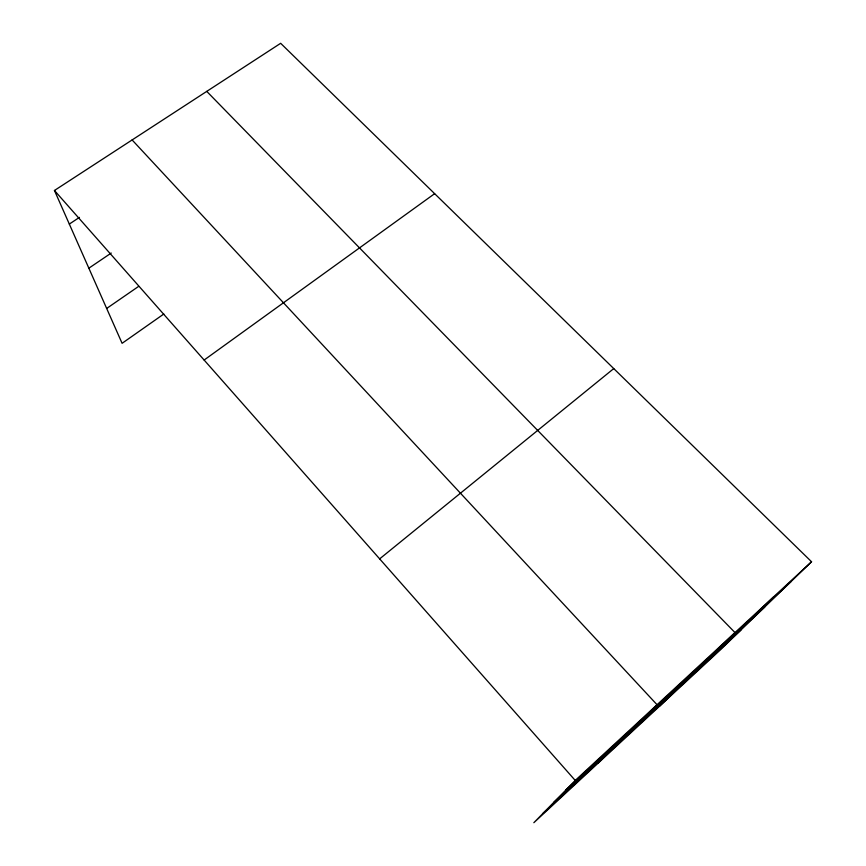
<?xml version="1.0" encoding="UTF-8"?>
<svg xmlns="http://www.w3.org/2000/svg" width="866" height="866" viewBox="0 0 866 866"><rect width="100%" height="100%" fill="white"/><g stroke="black" fill="none" stroke-linecap="round" stroke-linejoin="round"><path stroke-width="1.3" d="M811.55 561.753L575.24 780.45L533.846 822.7L720.718 649.543L811.55 561.753L280.66 43.3L54.45 190.477L122.095 343.304L163.804 314.022M597.854 763.39L657.056 704.729L132.119 139.946M659.513 706.255L735.007 632.591L206.757 91.385M755 614.936L773.739 596.75M565.834 790.052L791.167 581.454M553.753 802.381L764.765 606.979M542.982 813.38L741.015 629.928M379.654 558.873L613.756 368.591M204.138 360.04L434.645 193.67M106.67 308.448L138.679 286.354M88.852 268.189L111.227 253.045M69.323 224.078L79.423 217.388M54.45 190.477L575.24 780.45"/></g></svg>
